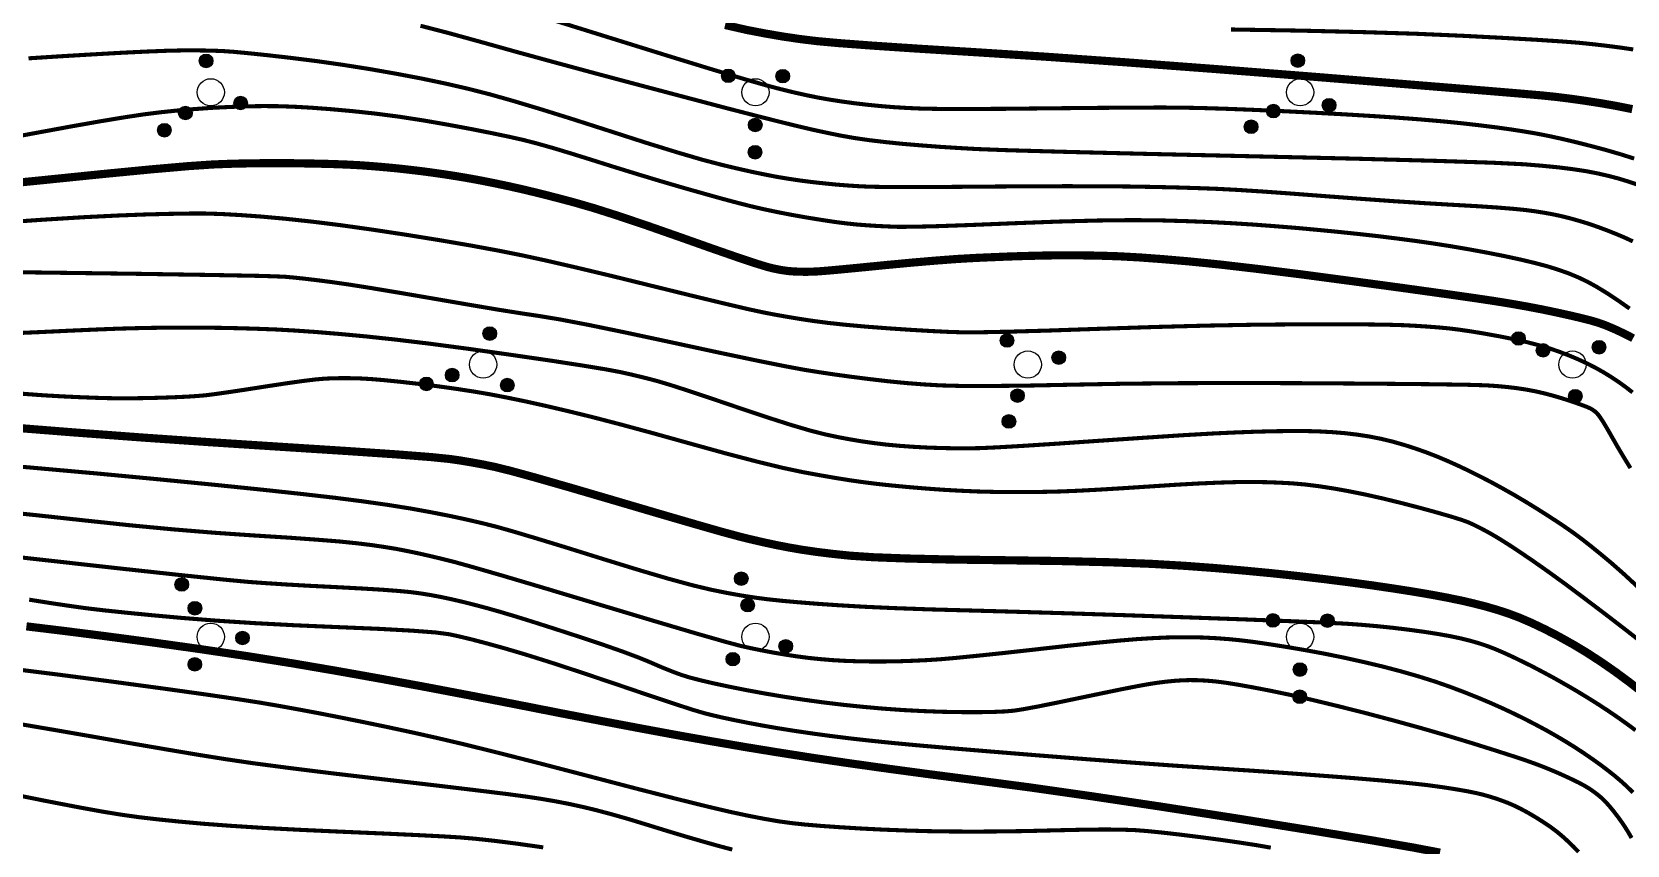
# Model space of a CAD drawing. Extents: x 396500 to 398250, y 1005980 to 1008200.
# Drawn here: x 398059.75 to 398089.04, y 1007820.22 to 1007835.15 of the extents above; entities that cross this region are included whole.
import ezdxf

# ---------------------------------------------------------------- set-up
doc = ezdxf.new("R2010")
doc.units = 0
doc.header["$LTSCALE"] = 0.5
doc.layers.get('0').update_dxf_attribs({"linetype": 'CONTINUOUS'})
doc.layers.add('DGX', color=2, linetype='CONTINUOUS')
doc.layers.add('ZBTZ', color=3, linetype='CONTINUOUS')

# ---------------------------------------------------------------- blocks, each defined once
blk = doc.blocks.new('*U110')
at = {"linetype": 'Continuous'}
for points in [[(-0.238, 2.277), (-0.202, 2.053), (-0.202, 2.347)], [(-0.202, 2.347), (-0.147, 1.998), (-0.147, 2.402)], [(-0.147, 1.998), (-0.202, 2.347), (-0.202, 2.053)], [(-0.147, 2.402), (-0.077, 1.962), (-0.077, 2.438)], [(-0.077, 1.962), (-0.147, 2.402), (-0.147, 1.998)], [(-0.077, 2.438), (0, 1.95), (0, 2.45)], [(0, 1.95), (-0.077, 2.438), (-0.077, 1.962)], [(0, 2.45), (0.077, 1.962), (0.077, 2.438)], [(0.077, 1.962), (0, 2.45), (0, 1.95)], [(0.077, 2.438), (0.147, 1.998), (0.147, 2.402)], [(0.147, 1.998), (0.077, 2.438), (0.077, 1.962)], [(0.147, 2.402), (0.202, 2.053), (0.202, 2.347)], [(0.202, 2.053), (0.147, 2.402), (0.147, 1.998)], [(0.202, 2.347), (0.238, 2.123), (0.238, 2.277)], [(0.238, 2.123), (0.202, 2.347), (0.202, 2.053)], [(-0.25, 2.2), (-0.238, 2.123), (-0.238, 2.277)], [(-0.202, 2.053), (-0.238, 2.277), (-0.238, 2.123)], [(0.25, 2.2), (0.238, 2.277), (0.238, 2.123)]]:
    blk.add_solid(points, dxfattribs=at)
blk = doc.blocks.new('*U109')
at = {"linetype": 'Continuous'}
for points in [[(-0.25, 1.2), (-0.238, 1.123), (-0.238, 1.277)], [(-0.238, 1.277), (-0.202, 1.053), (-0.202, 1.347)], [(-0.202, 1.053), (-0.238, 1.277), (-0.238, 1.123)], [(-0.202, 1.347), (-0.147, 0.998), (-0.147, 1.402)], [(-0.147, 0.998), (-0.202, 1.347), (-0.202, 1.053)], [(-0.147, 1.402), (-0.077, 0.962), (-0.077, 1.438)], [(-0.077, 0.962), (-0.147, 1.402), (-0.147, 0.998)], [(-0.077, 1.438), (0, 0.95), (0, 1.45)], [(0, 0.95), (-0.077, 1.438), (-0.077, 0.962)], [(0, 1.45), (0.077, 0.962), (0.077, 1.438)], [(0.077, 0.962), (0, 1.45), (0, 0.95)], [(0.077, 1.438), (0.147, 0.998), (0.147, 1.402)], [(0.147, 0.998), (0.077, 1.438), (0.077, 0.962)], [(0.147, 1.402), (0.202, 1.053), (0.202, 1.347)], [(0.202, 1.053), (0.147, 1.402), (0.147, 0.998)], [(0.202, 1.347), (0.238, 1.123), (0.238, 1.277)], [(0.238, 1.123), (0.202, 1.347), (0.202, 1.053)], [(0.25, 1.2), (0.238, 1.277), (0.238, 1.123)]]:
    blk.add_solid(points, dxfattribs=at)
blk = doc.blocks.new('*U108')
at = {"linetype": 'Continuous'}
for points in [[(-1.25, -0.6), (-1.238, -0.677), (-1.238, -0.523)], [(-1.238, -0.523), (-1.202, -0.747), (-1.202, -0.453)], [(-1.202, -0.747), (-1.238, -0.523), (-1.238, -0.677)], [(-1.202, -0.453), (-1.147, -0.802), (-1.147, -0.398)], [(-1.147, -0.802), (-1.202, -0.453), (-1.202, -0.747)], [(-1.147, -0.398), (-1.077, -0.838), (-1.077, -0.362)], [(-1.077, -0.838), (-1.147, -0.398), (-1.147, -0.802)], [(-1.077, -0.362), (-1, -0.85), (-1, -0.35)], [(-1, -0.85), (-1.077, -0.362), (-1.077, -0.838)], [(-1, -0.35), (-0.923, -0.838), (-0.923, -0.362)], [(-0.923, -0.838), (-1, -0.35), (-1, -0.85)], [(-0.923, -0.362), (-0.853, -0.802), (-0.853, -0.398)], [(-0.853, -0.802), (-0.923, -0.362), (-0.923, -0.838)], [(-0.853, -0.398), (-0.798, -0.747), (-0.798, -0.453)], [(-0.798, -0.747), (-0.853, -0.398), (-0.853, -0.802)], [(-0.798, -0.453), (-0.762, -0.677), (-0.762, -0.523)], [(-0.762, -0.677), (-0.798, -0.453), (-0.798, -0.747)], [(-0.75, -0.6), (-0.762, -0.523), (-0.762, -0.677)]]:
    blk.add_solid(points, dxfattribs=at)
blk = doc.blocks.new('*U107')
at = {"linetype": 'Continuous'}
for points in [[(0.75, -0.6), (0.762, -0.677), (0.762, -0.523)], [(0.762, -0.523), (0.798, -0.747), (0.798, -0.453)], [(0.798, -0.747), (0.762, -0.523), (0.762, -0.677)], [(0.798, -0.453), (0.853, -0.802), (0.853, -0.398)], [(0.853, -0.802), (0.798, -0.453), (0.798, -0.747)], [(0.853, -0.398), (0.923, -0.838), (0.923, -0.362)], [(0.923, -0.838), (0.853, -0.398), (0.853, -0.802)], [(0.923, -0.362), (1, -0.85), (1, -0.35)], [(1, -0.85), (0.923, -0.362), (0.923, -0.838)], [(1, -0.35), (1.077, -0.838), (1.077, -0.362)], [(1.077, -0.838), (1, -0.35), (1, -0.85)], [(1.077, -0.362), (1.147, -0.802), (1.147, -0.398)], [(1.147, -0.802), (1.077, -0.362), (1.077, -0.838)], [(1.147, -0.398), (1.202, -0.747), (1.202, -0.453)], [(1.202, -0.747), (1.147, -0.398), (1.147, -0.802)], [(1.202, -0.453), (1.238, -0.677), (1.238, -0.523)], [(1.238, -0.677), (1.202, -0.453), (1.202, -0.747)], [(1.25, -0.6), (1.238, -0.523), (1.238, -0.677)]]:
    blk.add_solid(points, dxfattribs=at)
blk = doc.blocks.new('gc160')
for centre, radius in [((0, 2.2), 0.25), ((0, 1.2), 0.25), ((0, 0), 0.5), ((-1, -0.6), 0.25), ((1, -0.6), 0.25)]:
    blk.add_circle(centre, radius)
at = {"linetype": 'Continuous'}
for name in ['*U110', '*U109', '*U108', '*U107']:
    blk.add_blockref(name, (0, 0), dxfattribs=at)

msp = doc.modelspace()

# ---------------------------------------------------------------- linework, layer by layer
at = {"layer": 'DGX', "linetype": 'Continuous', "const_width": 0.075}
for points in [[(398066.887, 1007835.261), (398067.397, 1007835.129), (398067.982, 1007834.968), (398068.639, 1007834.784), (398069.366, 1007834.585), (398070.161, 1007834.37), (398071.025, 1007834.14), (398071.853, 1007833.921), (398072.538, 1007833.74), (398073.081, 1007833.6), (398073.482, 1007833.498), (398073.8, 1007833.42), (398074.093, 1007833.351), (398074.362, 1007833.293), (398074.607, 1007833.243), (398074.852, 1007833.2), (398075.121, 1007833.161), (398075.415, 1007833.126), (398075.734, 1007833.093), (398076.068, 1007833.065), (398076.409, 1007833.039), (398076.755, 1007833.017), (398077.108, 1007832.997), (398077.689, 1007832.975), (398078.719, 1007832.946), (398080.2, 1007832.909), (398082.131, 1007832.865), (398084.061, 1007832.82), (398085.542, 1007832.78), (398086.574, 1007832.746), (398087.155, 1007832.717), (398087.494, 1007832.689), (398087.796, 1007832.659), (398088.062, 1007832.625), (398088.291, 1007832.59), (398088.497, 1007832.55), (398088.694, 1007832.505), (398088.88, 1007832.456), (398089.057, 1007832.402), (398089.218, 1007832.348)], [(398069.264, 1007835.383), (398070.327, 1007835.052), (398071.381, 1007834.724), (398072.213, 1007834.468), (398072.825, 1007834.284), (398073.216, 1007834.172), (398073.488, 1007834.1), (398073.74, 1007834.038), (398073.973, 1007833.986), (398074.188, 1007833.942), (398074.398, 1007833.905), (398074.618, 1007833.871), (398074.849, 1007833.839), (398075.089, 1007833.811), (398075.336, 1007833.786), (398075.584, 1007833.766), (398075.833, 1007833.751), (398076.084, 1007833.74), (398076.419, 1007833.734), (398076.922, 1007833.733), (398077.591, 1007833.736), (398078.428, 1007833.745), (398079.273, 1007833.753), (398079.965, 1007833.758), (398080.506, 1007833.76), (398080.894, 1007833.757), (398081.243, 1007833.75), (398081.663, 1007833.737), (398082.156, 1007833.718), (398082.721, 1007833.693), (398083.302, 1007833.664), (398083.842, 1007833.635), (398084.341, 1007833.605), (398084.798, 1007833.575), (398085.222, 1007833.543), (398085.617, 1007833.509), (398085.985, 1007833.473), (398086.326, 1007833.434), (398086.637, 1007833.395), (398086.917, 1007833.356), (398087.166, 1007833.317), (398087.384, 1007833.28), (398087.597, 1007833.238), (398087.831, 1007833.187), (398088.086, 1007833.127), (398088.362, 1007833.057), (398088.643, 1007832.982), (398088.912, 1007832.904), (398089.169, 1007832.823)], [(398081.767, 1007835.193), (398083.037, 1007835.172), (398084.172, 1007835.145), (398085.174, 1007835.114), (398086.042, 1007835.076), (398086.775, 1007835.038), (398087.371, 1007835.004), (398087.83, 1007834.974), (398088.154, 1007834.949), (398088.407, 1007834.923), (398088.658, 1007834.894), (398088.906, 1007834.862), (398089.152, 1007834.826)], [(398059.69, 1007834.663), (398060.267, 1007834.7), (398060.86, 1007834.735), (398061.413, 1007834.766), (398061.871, 1007834.788), (398062.232, 1007834.802), (398062.498, 1007834.808), (398062.709, 1007834.809), (398062.905, 1007834.807), (398063.087, 1007834.803), (398063.254, 1007834.797), (398063.453, 1007834.783), (398063.729, 1007834.757), (398064.082, 1007834.72), (398064.512, 1007834.671), (398064.982, 1007834.612), (398065.459, 1007834.544), (398065.942, 1007834.468), (398066.431, 1007834.382), (398066.907, 1007834.292), (398067.355, 1007834.198), (398067.774, 1007834.101), (398068.164, 1007834.001), (398068.582, 1007833.883), (398069.089, 1007833.731), (398069.684, 1007833.545), (398070.366, 1007833.326), (398071.039, 1007833.109), (398071.607, 1007832.934), (398072.068, 1007832.799), (398072.423, 1007832.706), (398072.713, 1007832.637), (398072.979, 1007832.577), (398073.221, 1007832.527), (398073.438, 1007832.485), (398073.646, 1007832.451), (398073.859, 1007832.419), (398074.076, 1007832.391), (398074.299, 1007832.367), (398074.519, 1007832.345), (398074.73, 1007832.328), (398074.932, 1007832.315), (398075.124, 1007832.306), (398075.395, 1007832.301), (398075.833, 1007832.299), (398076.437, 1007832.301), (398077.208, 1007832.307), (398078.016, 1007832.313), (398078.735, 1007832.315), (398079.363, 1007832.314), (398079.901, 1007832.309), (398080.372, 1007832.301), (398080.799, 1007832.291), (398081.182, 1007832.279), (398081.522, 1007832.266), (398081.885, 1007832.247), (398082.338, 1007832.218), (398082.88, 1007832.179), (398083.512, 1007832.131), (398084.166, 1007832.082), (398084.771, 1007832.039), (398085.329, 1007832.003), (398085.84, 1007831.973), (398086.288, 1007831.948), (398086.66, 1007831.923), (398086.956, 1007831.899), (398087.176, 1007831.877), (398087.35, 1007831.854), (398087.509, 1007831.829), (398087.654, 1007831.803), (398087.784, 1007831.776), (398087.907, 1007831.747), (398088.03, 1007831.715), (398088.153, 1007831.68), (398088.277, 1007831.643), (398088.405, 1007831.601), (398088.543, 1007831.552), (398088.689, 1007831.497), (398088.845, 1007831.435), (398089, 1007831.369), (398089.144, 1007831.302)], [(398089.085, 1007830.068), (398088.866, 1007830.222), (398088.664, 1007830.355), (398088.479, 1007830.468), (398088.312, 1007830.56), (398088.147, 1007830.639), (398087.969, 1007830.713), (398087.777, 1007830.781), (398087.572, 1007830.845), (398087.345, 1007830.905), (398087.086, 1007830.967), (398086.795, 1007831.03), (398086.472, 1007831.094), (398086.135, 1007831.156), (398085.801, 1007831.213), (398085.468, 1007831.265), (398085.139, 1007831.312), (398084.803, 1007831.356), (398084.455, 1007831.399), (398084.094, 1007831.439), (398083.72, 1007831.478), (398083.338, 1007831.515), (398082.955, 1007831.55), (398082.57, 1007831.581), (398082.184, 1007831.61), (398081.787, 1007831.635), (398081.369, 1007831.657), (398080.932, 1007831.674), (398080.474, 1007831.687), (398079.956, 1007831.692), (398079.336, 1007831.685), (398078.615, 1007831.666), (398077.792, 1007831.635), (398077.003, 1007831.603), (398076.383, 1007831.581), (398075.934, 1007831.57), (398075.653, 1007831.569), (398075.46, 1007831.576), (398075.27, 1007831.585), (398075.085, 1007831.597), (398074.903, 1007831.611), (398074.711, 1007831.631), (398074.492, 1007831.659), (398074.248, 1007831.696), (398073.977, 1007831.74), (398073.7, 1007831.789), (398073.437, 1007831.84), (398073.187, 1007831.893), (398072.95, 1007831.948), (398072.699, 1007832.012), (398072.403, 1007832.091), (398072.064, 1007832.186), (398071.68, 1007832.295), (398071.274, 1007832.414), (398070.867, 1007832.537), (398070.458, 1007832.663), (398070.047, 1007832.793), (398069.659, 1007832.914), (398069.318, 1007833.017), (398069.023, 1007833.1), (398068.776, 1007833.164), (398068.522, 1007833.221), (398068.208, 1007833.287), (398067.835, 1007833.361), (398067.403, 1007833.442), (398066.945, 1007833.522), (398066.498, 1007833.591), (398066.061, 1007833.648), (398065.634, 1007833.694), (398065.233, 1007833.73), (398064.872, 1007833.757), (398064.552, 1007833.775), (398064.272, 1007833.784), (398064.003, 1007833.786), (398063.714, 1007833.782), (398063.406, 1007833.771), (398063.078, 1007833.755), (398062.746, 1007833.732), (398062.423, 1007833.705), (398062.111, 1007833.672), (398061.808, 1007833.634), (398061.463, 1007833.582), (398061.021, 1007833.509), (398060.482, 1007833.414), (398059.847, 1007833.297), (398059.225, 1007833.182)], [(398059.36, 1007829.612), (398059.905, 1007829.636), (398060.457, 1007829.662), (398060.937, 1007829.683), (398061.344, 1007829.699), (398061.679, 1007829.708), (398061.982, 1007829.714), (398062.291, 1007829.718), (398062.608, 1007829.719), (398062.931, 1007829.717), (398063.257, 1007829.713), (398063.581, 1007829.706), (398063.905, 1007829.696), (398064.226, 1007829.684), (398064.571, 1007829.665), (398064.961, 1007829.638), (398065.397, 1007829.602), (398065.879, 1007829.557), (398066.423, 1007829.499), (398067.047, 1007829.424), (398067.749, 1007829.331), (398068.53, 1007829.221), (398069.271, 1007829.113), (398069.854, 1007829.023), (398070.28, 1007828.953), (398070.548, 1007828.903), (398070.733, 1007828.862), (398070.912, 1007828.819), (398071.085, 1007828.776), (398071.25, 1007828.732), (398071.464, 1007828.668), (398071.781, 1007828.566), (398072.201, 1007828.426), (398072.724, 1007828.248), (398073.255, 1007828.07), (398073.699, 1007827.928), (398074.057, 1007827.823), (398074.327, 1007827.755), (398074.553, 1007827.707), (398074.777, 1007827.665), (398074.998, 1007827.628), (398075.216, 1007827.597), (398075.439, 1007827.57), (398075.674, 1007827.548), (398075.921, 1007827.53), (398076.179, 1007827.516), (398076.438, 1007827.507), (398076.688, 1007827.502), (398076.929, 1007827.501), (398077.16, 1007827.505), (398077.469, 1007827.519), (398077.941, 1007827.546), (398078.576, 1007827.587), (398079.376, 1007827.642), (398080.192, 1007827.697), (398080.881, 1007827.742), (398081.443, 1007827.774), (398081.876, 1007827.794), (398082.232, 1007827.807), (398082.558, 1007827.815), (398082.856, 1007827.819), (398083.126, 1007827.819), (398083.377, 1007827.812), (398083.62, 1007827.799), (398083.855, 1007827.78), (398084.082, 1007827.753), (398084.303, 1007827.719), (398084.522, 1007827.676), (398084.737, 1007827.624), (398084.95, 1007827.563), (398085.158, 1007827.496), (398085.361, 1007827.424), (398085.557, 1007827.348), (398085.748, 1007827.267), (398085.939, 1007827.181), (398086.135, 1007827.088), (398086.337, 1007826.987), (398086.543, 1007826.88), (398086.752, 1007826.766), (398086.963, 1007826.647), (398087.174, 1007826.522), (398087.387, 1007826.391), (398087.59, 1007826.262), (398087.773, 1007826.143), (398087.937, 1007826.032), (398088.081, 1007825.93), (398088.223, 1007825.824), (398088.382, 1007825.699), (398088.558, 1007825.556), (398088.751, 1007825.395), (398088.977, 1007825.196), (398089.253, 1007824.941)], [(398089.195, 1007822.324), (398089.035, 1007822.442), (398088.866, 1007822.562), (398088.686, 1007822.685), (398088.498, 1007822.808), (398088.301, 1007822.931), (398088.095, 1007823.056), (398087.887, 1007823.176), (398087.684, 1007823.291), (398087.485, 1007823.398), (398087.291, 1007823.5), (398087.105, 1007823.592), (398086.933, 1007823.675), (398086.773, 1007823.748), (398086.627, 1007823.811), (398086.482, 1007823.867), (398086.328, 1007823.919), (398086.164, 1007823.966), (398085.99, 1007824.01), (398085.796, 1007824.051), (398085.572, 1007824.091), (398085.318, 1007824.131), (398085.032, 1007824.17), (398084.735, 1007824.206), (398084.443, 1007824.236), (398084.157, 1007824.261), (398083.876, 1007824.281), (398083.482, 1007824.301), (398082.857, 1007824.327), (398082.001, 1007824.36), (398080.913, 1007824.399), (398079.763, 1007824.439), (398078.721, 1007824.473), (398077.785, 1007824.501), (398076.957, 1007824.524), (398076.227, 1007824.544), (398075.586, 1007824.567), (398075.034, 1007824.592), (398074.572, 1007824.619), (398074.177, 1007824.646), (398073.829, 1007824.674), (398073.527, 1007824.701), (398073.273, 1007824.728), (398073.034, 1007824.759), (398072.781, 1007824.798), (398072.513, 1007824.846), (398072.231, 1007824.903), (398071.887, 1007824.985), (398071.435, 1007825.108), (398070.875, 1007825.273), (398070.206, 1007825.479), (398069.544, 1007825.686), (398069.003, 1007825.851), (398068.583, 1007825.976), (398068.284, 1007826.061), (398068.029, 1007826.125), (398067.745, 1007826.191), (398067.43, 1007826.259), (398067.084, 1007826.327), (398066.704, 1007826.396), (398066.284, 1007826.463), (398065.825, 1007826.528), (398065.326, 1007826.592), (398064.735, 1007826.66), (398063.997, 1007826.74), (398063.112, 1007826.831), (398062.081, 1007826.932), (398060.94, 1007827.04), (398059.723, 1007827.149), (398058.43, 1007827.259)], [(398089.147, 1007821.182), (398089.042, 1007821.285), (398088.93, 1007821.387), (398088.811, 1007821.488), (398088.683, 1007821.589), (398088.547, 1007821.692), (398088.401, 1007821.796), (398088.246, 1007821.903), (398088.084, 1007822.01), (398087.914, 1007822.115), (398087.738, 1007822.22), (398087.556, 1007822.323), (398087.366, 1007822.425), (398087.169, 1007822.527), (398086.964, 1007822.628), (398086.752, 1007822.728), (398086.529, 1007822.827), (398086.294, 1007822.926), (398086.046, 1007823.025), (398085.786, 1007823.123), (398085.51, 1007823.219), (398085.212, 1007823.313), (398084.895, 1007823.404), (398084.557, 1007823.493), (398084.205, 1007823.577), (398083.848, 1007823.656), (398083.485, 1007823.73), (398083.116, 1007823.798), (398082.763, 1007823.858), (398082.45, 1007823.907), (398082.175, 1007823.947), (398081.939, 1007823.976), (398081.721, 1007823.998), (398081.502, 1007824.014), (398081.28, 1007824.026), (398081.057, 1007824.032), (398080.825, 1007824.032), (398080.58, 1007824.027), (398080.32, 1007824.015), (398080.047, 1007823.998), (398079.721, 1007823.971), (398079.306, 1007823.931), (398078.8, 1007823.878), (398078.205, 1007823.811), (398077.614, 1007823.745), (398077.121, 1007823.693), (398076.728, 1007823.654), (398076.433, 1007823.628), (398076.185, 1007823.612), (398075.932, 1007823.6), (398075.673, 1007823.591), (398075.409, 1007823.587), (398075.149, 1007823.587), (398074.902, 1007823.591), (398074.668, 1007823.599), (398074.448, 1007823.612), (398074.233, 1007823.63), (398074.016, 1007823.652), (398073.796, 1007823.681), (398073.573, 1007823.715), (398073.356, 1007823.752), (398073.149, 1007823.791), (398072.954, 1007823.831), (398072.769, 1007823.872), (398072.474, 1007823.951), (398071.944, 1007824.103), (398071.181, 1007824.329), (398070.183, 1007824.628), (398069.179, 1007824.93), (398068.396, 1007825.162), (398067.835, 1007825.324), (398067.496, 1007825.418), (398067.271, 1007825.474), (398067.054, 1007825.526), (398066.846, 1007825.573), (398066.645, 1007825.615), (398066.44, 1007825.655), (398066.218, 1007825.691), (398065.979, 1007825.726), (398065.724, 1007825.757), (398065.407, 1007825.79), (398064.983, 1007825.824), (398064.452, 1007825.862), (398063.815, 1007825.902), (398063.102, 1007825.951), (398062.346, 1007826.013), (398061.547, 1007826.089), (398060.704, 1007826.179), (398059.81, 1007826.276), (398058.86, 1007826.374)], [(398088.149, 1007820.088), (398088.054, 1007820.187), (398087.958, 1007820.28), (398087.862, 1007820.368), (398087.759, 1007820.454), (398087.643, 1007820.542), (398087.512, 1007820.631), (398087.368, 1007820.722), (398087.222, 1007820.808), (398087.087, 1007820.881), (398086.963, 1007820.942), (398086.849, 1007820.991), (398086.74, 1007821.032), (398086.629, 1007821.071), (398086.516, 1007821.106), (398086.4, 1007821.139), (398086.267, 1007821.171), (398086.1, 1007821.205), (398085.898, 1007821.24), (398085.662, 1007821.277), (398085.369, 1007821.317), (398084.996, 1007821.358), (398084.543, 1007821.401), (398084.01, 1007821.446), (398083.421, 1007821.491), (398082.798, 1007821.537), (398082.143, 1007821.582), (398081.454, 1007821.627), (398080.719, 1007821.675), (398079.926, 1007821.732), (398079.072, 1007821.796), (398078.16, 1007821.868), (398077.288, 1007821.939), (398076.556, 1007822), (398075.964, 1007822.052), (398075.512, 1007822.095), (398075.136, 1007822.134), (398074.77, 1007822.175), (398074.416, 1007822.219), (398074.073, 1007822.266), (398073.746, 1007822.314), (398073.439, 1007822.363), (398073.152, 1007822.413), (398072.885, 1007822.463), (398072.643, 1007822.512), (398072.431, 1007822.557), (398072.25, 1007822.599), (398072.099, 1007822.637), (398071.895, 1007822.697), (398071.556, 1007822.807), (398071.082, 1007822.965), (398070.474, 1007823.172), (398069.839, 1007823.386), (398069.287, 1007823.567), (398068.819, 1007823.714), (398068.433, 1007823.828), (398068.112, 1007823.917), (398067.835, 1007823.99), (398067.602, 1007824.046), (398067.414, 1007824.087), (398067.162, 1007824.12), (398066.742, 1007824.152), (398066.153, 1007824.185), (398065.394, 1007824.217), (398064.581, 1007824.252), (398063.828, 1007824.292), (398063.136, 1007824.337), (398062.505, 1007824.387), (398061.945, 1007824.438), (398061.467, 1007824.485), (398061.07, 1007824.527), (398060.756, 1007824.564), (398060.456, 1007824.606), (398060.105, 1007824.658), (398059.703, 1007824.722)], [(398059.194, 1007823.476), (398060.199, 1007823.351), (398061.219, 1007823.218), (398062.158, 1007823.091), (398062.925, 1007822.984), (398063.519, 1007822.897), (398063.941, 1007822.831), (398064.286, 1007822.772), (398064.65, 1007822.706), (398065.034, 1007822.634), (398065.437, 1007822.555), (398065.854, 1007822.471), (398066.278, 1007822.383), (398066.71, 1007822.29), (398067.15, 1007822.192), (398067.658, 1007822.073), (398068.295, 1007821.915), (398069.061, 1007821.72), (398069.955, 1007821.487), (398070.837, 1007821.256), (398071.567, 1007821.069), (398072.144, 1007820.926), (398072.568, 1007820.826), (398072.901, 1007820.755), (398073.2, 1007820.697), (398073.467, 1007820.651), (398073.7, 1007820.619), (398073.943, 1007820.593), (398074.235, 1007820.568), (398074.577, 1007820.544), (398074.968, 1007820.52), (398075.385, 1007820.499), (398075.801, 1007820.483), (398076.217, 1007820.471), (398076.634, 1007820.465), (398077.065, 1007820.463), (398077.524, 1007820.466), (398078.012, 1007820.473), (398078.53, 1007820.486), (398079.02, 1007820.497), (398079.43, 1007820.502), (398079.759, 1007820.499), (398080.007, 1007820.49), (398080.238, 1007820.472), (398080.515, 1007820.444), (398080.838, 1007820.407), (398081.208, 1007820.361), (398081.584, 1007820.311), (398081.924, 1007820.262), (398082.228, 1007820.215), (398082.497, 1007820.168)], [(398059.53, 1007822.438), (398060.159, 1007822.331), (398060.889, 1007822.204), (398061.623, 1007822.075), (398062.269, 1007821.964), (398062.827, 1007821.87), (398063.296, 1007821.795), (398063.798, 1007821.721), (398064.456, 1007821.634), (398065.269, 1007821.533), (398066.238, 1007821.419), (398067.186, 1007821.309), (398067.937, 1007821.219), (398068.491, 1007821.151), (398068.847, 1007821.103), (398069.104, 1007821.064), (398069.356, 1007821.021), (398069.605, 1007820.973), (398069.85, 1007820.92), (398070.108, 1007820.858), (398070.397, 1007820.781), (398070.716, 1007820.69), (398071.066, 1007820.583), (398071.419, 1007820.474), (398071.748, 1007820.375), (398072.054, 1007820.286), (398072.336, 1007820.206), (398072.611, 1007820.133)], [(398059.296, 1007821.169), (398059.987, 1007821.03), (398060.566, 1007820.918), (398061.031, 1007820.833), (398061.384, 1007820.775), (398061.701, 1007820.73), (398062.06, 1007820.688), (398062.46, 1007820.647), (398062.901, 1007820.607), (398063.407, 1007820.569), (398064.001, 1007820.531), (398064.684, 1007820.495), (398065.455, 1007820.46), (398066.202, 1007820.428), (398066.81, 1007820.4), (398067.28, 1007820.376), (398067.612, 1007820.356), (398067.904, 1007820.331), (398068.257, 1007820.292), (398068.669, 1007820.24), (398069.141, 1007820.173)]]:
    msp.add_lwpolyline(points, dxfattribs=at)
at = {"layer": 'DGX', "color": 3, "linetype": 'Continuous', "lineweight": -2, "const_width": 0.15}
for points in [[(398072.479, 1007835.275), (398072.883, 1007835.183), (398073.218, 1007835.119), (398073.542, 1007835.063), (398073.856, 1007835.017), (398074.158, 1007834.98), (398074.565, 1007834.943), (398075.191, 1007834.896), (398076.036, 1007834.84), (398077.101, 1007834.774), (398078.364, 1007834.693), (398079.806, 1007834.592), (398081.425, 1007834.471), (398083.222, 1007834.33), (398084.904, 1007834.194), (398086.174, 1007834.091), (398087.034, 1007834.02), (398087.483, 1007833.981), (398087.733, 1007833.955), (398087.997, 1007833.922), (398088.273, 1007833.883), (398088.563, 1007833.838), (398088.854, 1007833.787), (398089.134, 1007833.73)], [(398089.15, 1007829.523), (398089.013, 1007829.593), (398088.869, 1007829.663), (398088.736, 1007829.722), (398088.614, 1007829.771), (398088.504, 1007829.81), (398088.378, 1007829.847), (398088.211, 1007829.89), (398088.003, 1007829.939), (398087.752, 1007829.995), (398087.478, 1007830.052), (398087.196, 1007830.106), (398086.907, 1007830.157), (398086.61, 1007830.205), (398086.222, 1007830.263), (398085.659, 1007830.343), (398084.919, 1007830.446), (398084.004, 1007830.57), (398083.064, 1007830.695), (398082.249, 1007830.797), (398081.561, 1007830.877), (398080.998, 1007830.934), (398080.52, 1007830.975), (398080.089, 1007831.007), (398079.703, 1007831.028), (398079.363, 1007831.039), (398079.053, 1007831.044), (398078.758, 1007831.046), (398078.477, 1007831.044), (398078.211, 1007831.039), (398077.947, 1007831.032), (398077.671, 1007831.023), (398077.382, 1007831.011), (398077.082, 1007830.998), (398076.748, 1007830.979), (398076.358, 1007830.95), (398075.913, 1007830.912), (398075.411, 1007830.865), (398074.936, 1007830.818), (398074.569, 1007830.783), (398074.31, 1007830.76), (398074.159, 1007830.749), (398074.06, 1007830.745), (398073.958, 1007830.743), (398073.853, 1007830.745), (398073.743, 1007830.749), (398073.629, 1007830.758), (398073.508, 1007830.776), (398073.381, 1007830.801), (398073.248, 1007830.834), (398073.046, 1007830.896), (398072.715, 1007831.006), (398072.255, 1007831.166), (398071.665, 1007831.375), (398071.051, 1007831.59), (398070.52, 1007831.769), (398070.071, 1007831.912), (398069.705, 1007832.018), (398069.388, 1007832.102), (398069.087, 1007832.179), (398068.802, 1007832.248), (398068.533, 1007832.309), (398068.276, 1007832.363), (398068.029, 1007832.413), (398067.791, 1007832.457), (398067.562, 1007832.496), (398067.338, 1007832.531), (398067.116, 1007832.563), (398066.897, 1007832.592), (398066.679, 1007832.618), (398066.461, 1007832.642), (398066.24, 1007832.663), (398066.016, 1007832.682), (398065.789, 1007832.699), (398065.539, 1007832.712), (398065.245, 1007832.723), (398064.907, 1007832.731), (398064.525, 1007832.737), (398064.132, 1007832.738), (398063.759, 1007832.735), (398063.406, 1007832.727), (398063.073, 1007832.714), (398062.631, 1007832.684), (398061.95, 1007832.625), (398061.031, 1007832.536), (398059.874, 1007832.418), (398058.659, 1007832.297)], [(398089.328, 1007823.015), (398089.076, 1007823.211), (398088.82, 1007823.4), (398088.562, 1007823.579), (398088.302, 1007823.748), (398088.042, 1007823.904), (398087.78, 1007824.05), (398087.527, 1007824.181), (398087.29, 1007824.294), (398087.07, 1007824.389), (398086.866, 1007824.466), (398086.665, 1007824.532), (398086.453, 1007824.594), (398086.228, 1007824.652), (398085.992, 1007824.707), (398085.732, 1007824.76), (398085.438, 1007824.815), (398085.108, 1007824.871), (398084.744, 1007824.928), (398084.35, 1007824.986), (398083.93, 1007825.043), (398083.486, 1007825.099), (398083.017, 1007825.154), (398082.525, 1007825.207), (398082.013, 1007825.256), (398081.482, 1007825.302), (398080.931, 1007825.343), (398080.304, 1007825.38), (398079.544, 1007825.409), (398078.651, 1007825.431), (398077.625, 1007825.446), (398076.628, 1007825.459), (398075.822, 1007825.478), (398075.207, 1007825.501), (398074.783, 1007825.529), (398074.466, 1007825.562), (398074.17, 1007825.598), (398073.897, 1007825.638), (398073.644, 1007825.681), (398073.406, 1007825.728), (398073.173, 1007825.778), (398072.945, 1007825.831), (398072.724, 1007825.886), (398072.417, 1007825.969), (398071.938, 1007826.106), (398071.285, 1007826.296), (398070.459, 1007826.539), (398069.634, 1007826.781), (398068.988, 1007826.966), (398068.519, 1007827.094), (398068.229, 1007827.165), (398068.027, 1007827.206), (398067.825, 1007827.243), (398067.623, 1007827.277), (398067.42, 1007827.306), (398067.076, 1007827.341), (398066.448, 1007827.39), (398065.538, 1007827.452), (398064.346, 1007827.528), (398063.032, 1007827.613), (398061.761, 1007827.701), (398060.531, 1007827.793), (398059.343, 1007827.887)]]:
    msp.add_lwpolyline(points, dxfattribs=at)
at = {"layer": 'DGX', "linetype": 'Continuous', "const_width": 0.075, "flags": 128}
for points in [[(398089.139, 1007828.528), (398089.02, 1007828.622), (398088.887, 1007828.718), (398088.743, 1007828.814), (398088.596, 1007828.904), (398088.444, 1007828.989), (398088.287, 1007829.068), (398088.126, 1007829.142), (398087.96, 1007829.212), (398087.788, 1007829.277), (398087.611, 1007829.338), (398087.418, 1007829.395), (398087.198, 1007829.452), (398086.952, 1007829.507), (398086.68, 1007829.561), (398086.409, 1007829.61), (398086.166, 1007829.65), (398085.951, 1007829.681), (398085.764, 1007829.704), (398085.584, 1007829.721), (398085.388, 1007829.736), (398085.176, 1007829.75), (398084.949, 1007829.762), (398084.65, 1007829.771), (398084.222, 1007829.777), (398083.665, 1007829.779), (398082.979, 1007829.778), (398082.19, 1007829.771), (398081.326, 1007829.755), (398080.386, 1007829.73), (398079.371, 1007829.697), (398078.421, 1007829.664), (398077.68, 1007829.643), (398077.148, 1007829.632), (398076.823, 1007829.632), (398076.575, 1007829.64), (398076.27, 1007829.655), (398075.907, 1007829.676), (398075.488, 1007829.704), (398075.065, 1007829.736), (398074.692, 1007829.77), (398074.368, 1007829.805), (398074.094, 1007829.841), (398073.849, 1007829.878), (398073.616, 1007829.917), (398073.394, 1007829.956), (398073.182, 1007829.997), (398072.9, 1007830.058), (398072.466, 1007830.16), (398071.882, 1007830.301), (398071.146, 1007830.482), (398070.387, 1007830.669), (398069.732, 1007830.825), (398069.181, 1007830.952), (398068.734, 1007831.049), (398068.306, 1007831.134), (398067.813, 1007831.225), (398067.254, 1007831.321), (398066.63, 1007831.422), (398065.998, 1007831.518), (398065.415, 1007831.6), (398064.882, 1007831.666), (398064.399, 1007831.718), (398063.965, 1007831.757), (398063.577, 1007831.785), (398063.237, 1007831.804), (398062.944, 1007831.813), (398062.643, 1007831.813), (398062.275, 1007831.807), (398061.841, 1007831.796), (398061.341, 1007831.777), (398060.726, 1007831.747), (398059.944, 1007831.699), (398058.995, 1007831.633)], [(398089.101, 1007827.138), (398088.984, 1007827.329), (398088.873, 1007827.515), (398088.769, 1007827.697), (398088.677, 1007827.857), (398088.602, 1007827.982), (398088.546, 1007828.069), (398088.508, 1007828.12), (398088.478, 1007828.152), (398088.446, 1007828.181), (398088.41, 1007828.207), (398088.373, 1007828.23), (398088.314, 1007828.257), (398088.217, 1007828.294), (398088.082, 1007828.342), (398087.907, 1007828.4), (398087.716, 1007828.458), (398087.531, 1007828.508), (398087.353, 1007828.549), (398087.181, 1007828.581), (398087.009, 1007828.607), (398086.83, 1007828.628), (398086.646, 1007828.645), (398086.455, 1007828.658), (398086.117, 1007828.668), (398085.489, 1007828.678), (398084.573, 1007828.687), (398083.367, 1007828.696), (398082.072, 1007828.701), (398080.888, 1007828.698), (398079.814, 1007828.688), (398078.85, 1007828.67), (398078.018, 1007828.653), (398077.337, 1007828.646), (398076.808, 1007828.647), (398076.431, 1007828.657), (398076.124, 1007828.675), (398075.806, 1007828.7), (398075.478, 1007828.732), (398075.139, 1007828.772), (398074.805, 1007828.814), (398074.491, 1007828.857), (398074.197, 1007828.901), (398073.923, 1007828.945), (398073.575, 1007829.01), (398073.058, 1007829.114), (398072.373, 1007829.258), (398071.52, 1007829.442), (398070.665, 1007829.625), (398069.972, 1007829.768), (398069.442, 1007829.869), (398069.074, 1007829.93), (398068.739, 1007829.98), (398068.305, 1007830.049), (398067.773, 1007830.139), (398067.142, 1007830.248), (398066.513, 1007830.356), (398065.986, 1007830.444), (398065.561, 1007830.511), (398065.237, 1007830.557), (398064.98, 1007830.59), (398064.752, 1007830.617), (398064.555, 1007830.638), (398064.387, 1007830.653), (398063.986, 1007830.667), (398063.089, 1007830.684), (398061.698, 1007830.706), (398059.811, 1007830.731), (398057.857, 1007830.75)], [(398089.353, 1007823.903), (398089.02, 1007824.164), (398088.635, 1007824.46), (398088.244, 1007824.756), (398087.893, 1007825.018), (398087.581, 1007825.244), (398087.308, 1007825.436), (398087.071, 1007825.597), (398086.865, 1007825.733), (398086.69, 1007825.843), (398086.545, 1007825.929), (398086.421, 1007825.997), (398086.309, 1007826.055), (398086.208, 1007826.105), (398086.118, 1007826.145), (398085.999, 1007826.188), (398085.814, 1007826.246), (398085.562, 1007826.319), (398085.242, 1007826.407), (398084.896, 1007826.497), (398084.565, 1007826.578), (398084.247, 1007826.65), (398083.944, 1007826.711), (398083.657, 1007826.763), (398083.385, 1007826.805), (398083.13, 1007826.837), (398082.891, 1007826.858), (398082.654, 1007826.871), (398082.404, 1007826.88), (398082.142, 1007826.883), (398081.866, 1007826.881), (398081.555, 1007826.872), (398081.183, 1007826.856), (398080.752, 1007826.832), (398080.261, 1007826.8), (398079.768, 1007826.768), (398079.333, 1007826.742), (398078.954, 1007826.722), (398078.633, 1007826.709), (398078.338, 1007826.702), (398078.038, 1007826.698), (398077.734, 1007826.698), (398077.425, 1007826.701), (398077.111, 1007826.709), (398076.792, 1007826.723), (398076.469, 1007826.741), (398076.14, 1007826.765), (398075.821, 1007826.792), (398075.528, 1007826.82), (398075.259, 1007826.849), (398075.016, 1007826.88), (398074.774, 1007826.914), (398074.508, 1007826.957), (398074.22, 1007827.007), (398073.908, 1007827.064), (398073.536, 1007827.143), (398073.068, 1007827.257), (398072.503, 1007827.405), (398071.841, 1007827.588), (398071.167, 1007827.776), (398070.565, 1007827.939), (398070.035, 1007828.077), (398069.577, 1007828.189), (398069.172, 1007828.284), (398068.801, 1007828.366), (398068.466, 1007828.435), (398068.165, 1007828.493), (398067.871, 1007828.543), (398067.556, 1007828.592), (398067.22, 1007828.639), (398066.863, 1007828.684), (398066.519, 1007828.723), (398066.222, 1007828.753), (398065.972, 1007828.774), (398065.769, 1007828.785), (398065.595, 1007828.789), (398065.431, 1007828.79), (398065.276, 1007828.787), (398065.132, 1007828.781), (398064.958, 1007828.766), (398064.715, 1007828.736), (398064.404, 1007828.692), (398064.024, 1007828.634), (398063.645, 1007828.575), (398063.338, 1007828.529), (398063.103, 1007828.496), (398062.939, 1007828.475), (398062.795, 1007828.463), (398062.617, 1007828.451), (398062.406, 1007828.441), (398062.161, 1007828.432), (398061.904, 1007828.425), (398061.654, 1007828.421), (398061.412, 1007828.42), (398061.178, 1007828.422), (398060.928, 1007828.429), (398060.64, 1007828.44), (398060.315, 1007828.455), (398059.951, 1007828.476), (398059.479, 1007828.511)], [(398089.122, 1007820.346), (398089.046, 1007820.477), (398088.964, 1007820.604), (398088.875, 1007820.729), (398088.787, 1007820.843), (398088.707, 1007820.94), (398088.636, 1007821.018), (398088.573, 1007821.079), (398088.513, 1007821.13), (398088.451, 1007821.178), (398088.387, 1007821.224), (398088.321, 1007821.267), (398088.246, 1007821.312), (398088.151, 1007821.362), (398088.039, 1007821.417), (398087.909, 1007821.478), (398087.769, 1007821.541), (398087.629, 1007821.6), (398087.489, 1007821.657), (398087.349, 1007821.71), (398087.172, 1007821.773), (398086.919, 1007821.857), (398086.591, 1007821.962), (398086.187, 1007822.089), (398085.734, 1007822.226), (398085.258, 1007822.364), (398084.757, 1007822.502), (398084.232, 1007822.641), (398083.72, 1007822.77), (398083.257, 1007822.882), (398082.844, 1007822.976), (398082.48, 1007823.052), (398082.162, 1007823.113), (398081.889, 1007823.162), (398081.662, 1007823.198), (398081.479, 1007823.221), (398081.32, 1007823.235), (398081.166, 1007823.243), (398081.016, 1007823.245), (398080.871, 1007823.241), (398080.724, 1007823.231), (398080.571, 1007823.216), (398080.41, 1007823.195), (398080.242, 1007823.169), (398080.034, 1007823.131), (398079.753, 1007823.076), (398079.399, 1007823.003), (398078.972, 1007822.914), (398078.55, 1007822.826), (398078.211, 1007822.758), (398077.956, 1007822.711), (398077.784, 1007822.684), (398077.626, 1007822.67), (398077.414, 1007822.661), (398077.146, 1007822.656), (398076.823, 1007822.657), (398076.47, 1007822.663), (398076.112, 1007822.676), (398075.749, 1007822.695), (398075.382, 1007822.721), (398075.012, 1007822.754), (398074.645, 1007822.792), (398074.279, 1007822.836), (398073.916, 1007822.886), (398073.559, 1007822.94), (398073.215, 1007822.998), (398072.882, 1007823.059), (398072.561, 1007823.123), (398072.27, 1007823.185), (398072.027, 1007823.242), (398071.833, 1007823.292), (398071.688, 1007823.337), (398071.56, 1007823.383), (398071.42, 1007823.438), (398071.267, 1007823.501), (398071.101, 1007823.574), (398070.89, 1007823.66), (398070.602, 1007823.768), (398070.236, 1007823.896), (398069.792, 1007824.044), (398069.34, 1007824.191), (398068.948, 1007824.316), (398068.616, 1007824.419), (398068.344, 1007824.5), (398068.107, 1007824.567), (398067.881, 1007824.627), (398067.666, 1007824.681), (398067.461, 1007824.729), (398067.265, 1007824.771), (398067.073, 1007824.807), (398066.887, 1007824.837), (398066.705, 1007824.861), (398066.484, 1007824.882), (398066.181, 1007824.905), (398065.796, 1007824.928), (398065.328, 1007824.953), (398064.847, 1007824.977), (398064.422, 1007825.001), (398064.054, 1007825.025), (398063.743, 1007825.047), (398063.286, 1007825.09), (398062.479, 1007825.174), (398061.323, 1007825.3), (398059.818, 1007825.468), (398058.287, 1007825.641)]]:
    msp.add_lwpolyline(points, dxfattribs=at)
at = {"layer": 'DGX', "color": 3, "linetype": 'Continuous', "lineweight": -2, "const_width": 0.15, "flags": 128}
msp.add_lwpolyline([(398085.604, 1007820.077), (398085.11, 1007820.171), (398084.327, 1007820.307), (398083.256, 1007820.483), (398081.898, 1007820.701), (398080.471, 1007820.923), (398079.198, 1007821.114), (398078.078, 1007821.274), (398077.111, 1007821.402), (398076.255, 1007821.513), (398075.467, 1007821.619), (398074.748, 1007821.72), (398074.097, 1007821.816), (398073.479, 1007821.913), (398072.858, 1007822.014), (398072.235, 1007822.121), (398071.609, 1007822.232), (398070.956, 1007822.353), (398070.251, 1007822.486), (398069.494, 1007822.631), (398068.686, 1007822.79), (398067.854, 1007822.952), (398067.025, 1007823.11), (398066.2, 1007823.262), (398065.378, 1007823.409), (398064.548, 1007823.551), (398063.7, 1007823.686), (398062.832, 1007823.816), (398061.945, 1007823.94), (398061.093, 1007824.053), (398060.329, 1007824.15), (398059.652, 1007824.232)], dxfattribs=at)

# ---------------------------------------------------------------- block references
at = {"layer": 'ZBTZ', "linetype": 'Continuous', "yscale": 0.5}
for p, xscale, rotation in [((398063.036, 1007834.039), 0.499999999996657, 129.2965483536267), ((398083.036, 1007834.039), 0.4999999999833354, 125.0886562726016), ((398073.036, 1007834.039), 0.4999999999947781, 179.637440106905), ((398088.036, 1007829.039), 0.4999999999701359, 64.15662099021637), ((398068.036, 1007829.039), 0.5000000000414849, 108.7954344297023), ((398078.036, 1007829.039), 0.5000000000029365, 161.6577654326636), ((398063.036, 1007824.039), 0.5000000000198168, 28.922391432706), ((398073.036, 1007824.039), 0.4999999999931194, 13.66740928444545), ((398083.036, 1007824.039), 0.499999999996241, 179.7143467518816)]:
    msp.add_blockref('gc160', p, dxfattribs=dict(at, xscale=xscale, rotation=rotation))

doc.saveas('drawing.dxf')
